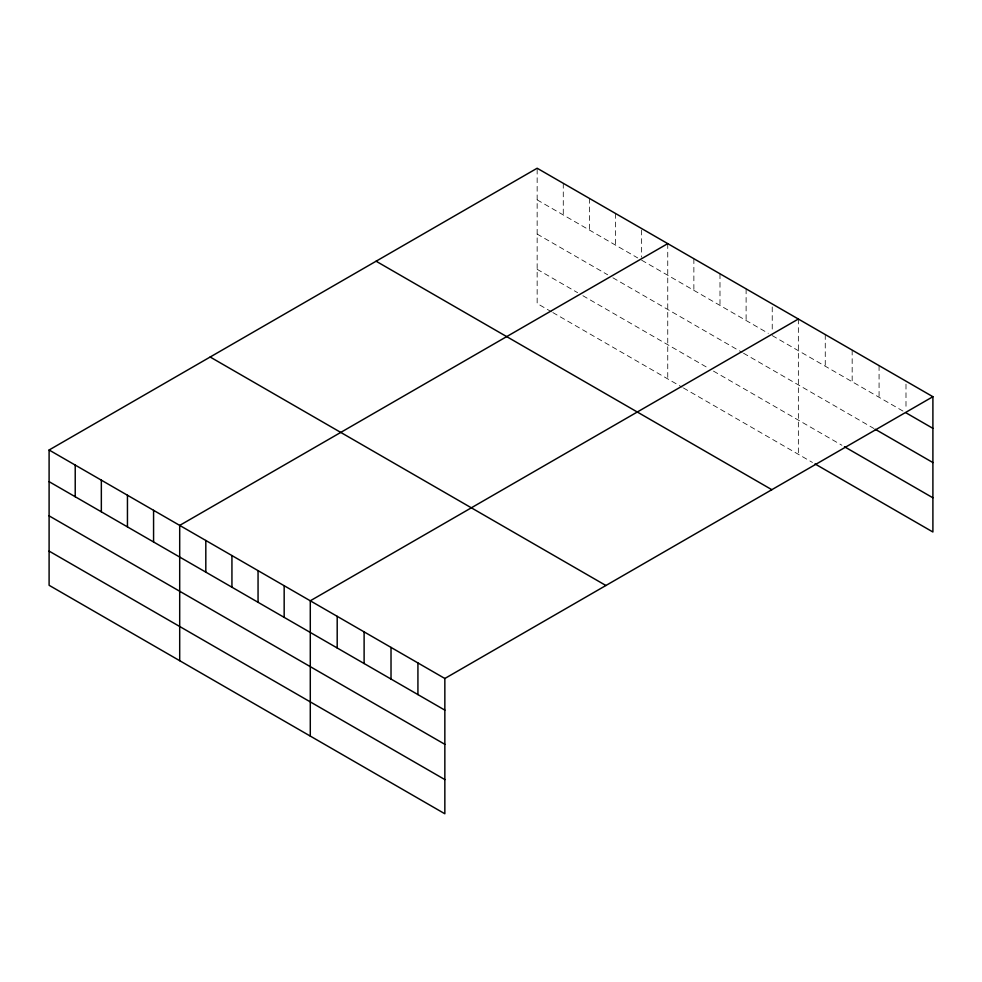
<?xml version="1.0" encoding="UTF-8"?>
<svg xmlns="http://www.w3.org/2000/svg" width="982" height="982" viewBox="0 0 982 982"><rect width="100%" height="100%" fill="white"/><g stroke="black" fill="none" stroke-linecap="round" stroke-linejoin="round"><path stroke-width="0.74" stroke-dasharray="4.91 3.68" d="M537.154 199.874L637.711 257.935M641.639 260.193L768.317 333.328M772.233 335.599L903.428 411.335M537.154 234.084L607.674 274.788M612.903 277.808L742.196 352.452M743.497 353.213L873.955 428.52M537.154 269.314L577.637 292.685M582.866 295.705L708.243 368.09M713.46 371.098L841.918 445.263M551.528 311.81L537.154 303.512L537.154 168.229M552.829 312.558L682.122 387.203M683.423 387.964L812.445 462.448M905.993 384.183L905.993 408.303M879.074 365.635L879.074 397.28M852.167 350.095L852.167 381.752M825.261 334.555L825.261 366.212M798.354 319.027L798.354 454.31M772.233 306.961L772.233 331.069M746.111 288.868L746.111 320.513M719.99 273.782L719.99 305.439M693.869 258.708L693.869 290.353M667.748 243.622L667.748 378.917M641.639 230.058L641.639 257.186M615.518 213.462L615.518 245.119M589.396 198.389L589.396 230.034M563.275 183.303L563.275 214.96"/><path stroke-width="1.47" d="M932.9 396.703L444.846 678.488L444.846 813.771L49.1 585.297L49.1 450.002L537.154 168.229L932.9 396.703L932.9 531.999L815.011 463.934M667.748 243.622L179.694 525.407L179.694 660.69M798.354 319.027L310.287 600.8L310.287 736.095M905.993 412.821L932.9 428.361M875.232 429.269L932.9 462.559M844.483 446.749L932.9 497.8M376.094 261.212L771.84 489.699M210.16 357.018L605.906 585.493M49.1 450.002L444.846 678.488M49.1 481.659L444.846 710.133M49.1 515.857L444.846 744.331M49.1 551.098L444.846 779.573M417.927 662.948L417.927 694.593M391.02 647.408L391.02 679.065M364.113 631.88L364.113 663.525M337.194 616.34L337.194 647.985M284.166 585.726L284.166 617.371M258.057 570.64L258.057 602.297M231.936 555.567L231.936 587.211M205.815 540.481L205.815 572.138M153.573 510.321L153.573 541.978M127.451 495.247L127.451 526.892M101.342 480.161L101.342 511.818M75.221 465.087L75.221 496.732"/></g></svg>
